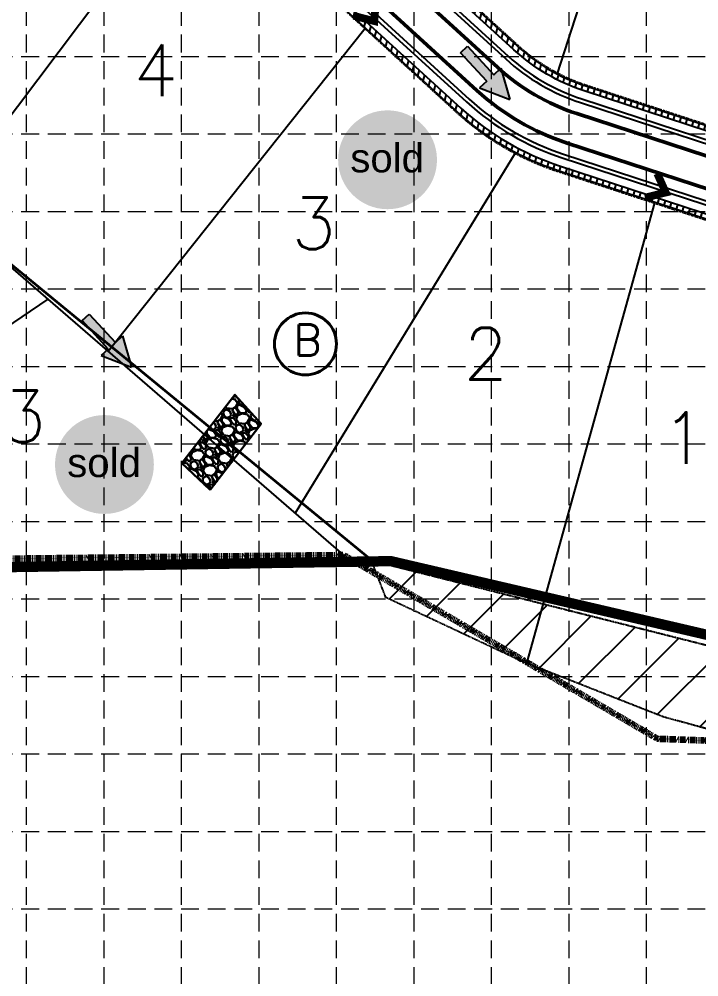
# Model space of a CAD drawing. Header units: inches. Extents: x 8856 to 12702, y 4190 to 6596.
# Drawn here: x 10774 to 11300, y 5040 to 5782 of the extents above; entities that cross this region are included whole.
import ezdxf
from ezdxf.enums import TextEntityAlignment as Align

# ---------------------------------------------------------------- set-up
doc = ezdxf.new("R2010")
doc.units = ezdxf.units.IN
doc.header["$MEASUREMENT"] = 0
for name, pattern in [('CENTER2', [1.125, 0.75, -0.125, 0.125, -0.125]), ('HIDDEN', [0.375, 0.25, -0.125]), ('PHANTOM2', [1.25, 0.625, -0.125, 0.125, -0.125, 0.125, -0.125])]:
    doc.linetypes.add(name, pattern=pattern)
for name, color, linetype in [('BASE', 7, 'Continuous'), ('GRID', 254, 'HIDDEN'), ('LIMITS OF DISTURBANCE', 1, 'HIDDEN'), ('P-CONC-RIRRAP', 2, 'Continuous'), ('P-DITCH-BOT', 7, 'Continuous'), ('P-FLD-PLN-LN', 1, 'HIDDEN'), ('P-LOT-LNS', 150, 'Continuous'), ('P-SW-CONC', 7, 'Continuous'), ('PHASE LINE', 7, 'Continuous'), ('SILT FENCE', 200, 'Continuous')]:
    doc.layers.add(name, color=color, linetype=linetype)
for name, color, linetype, lineweight in [('block number', 7, 'Continuous', 40), ('BOUNDARY', 150, 'PHANTOM2', 90), ('lot number', 7, 'Continuous', 35), ('P-CHANNEL-CL', 7, 'CENTER2', 50), ('P-EP', 7, 'Continuous', 50), ('P-ROCK-RIPRAP', 7, 'Continuous', 30), ('P-ROW', 150, 'PHANTOM2', 30)]:
    doc.layers.add(name, color=color, linetype=linetype, lineweight=lineweight)
doc.styles.add('L100', font='simplex', dxfattribs={"height": 10})
doc.styles.add('L120', font='simplex', dxfattribs={"height": 12})
doc.styles.add('ryland', font='ARIAL.TTF', dxfattribs={"height": 25})
pattern_1 = [(74.99999999999999, (0, 0), (-4.829629131445341, 1.294095225512605), [])]

# ---------------------------------------------------------------- blocks, each defined once
blk = doc.blocks.new('A$C31D03AC2')
at = {"layer": 'P-ROCK-RIPRAP'}
h = blk.add_hatch(dxfattribs=at)
h.set_pattern_fill('GRAVEL', color=1, scale=15, angle=-8.125065180918824, style=0)
h.set_pattern_definition([(219.8877348190812, (-11124.7978900773, -4545.732521714041), (-137.8755410879199, -116.6847643824726), [2.01804, -199.78632]), (176.8446348190811, (-11126.34634015929, -4547.026663261001), (180.3131581730319, -10.59088079589457), [3.46302, -342.838875]), (124.3853348190812, (-11129.80410909061, -4546.836048419991), (125.1739687593332, -184.543975012182), [2.44182, -241.74048]), (259.1486348190812, (-11136.12539005485, -4549.72159983543), (57.2496675425588, 294.8685748414173), [3.15357, -312.20337]), (284.7086348190812, (-11136.71908746397, -4552.818779744057), (-48.80712059231484, 188.7931881460392), [3.092324999999999, -306.1405949999999]), (349.1486348190812, (-11135.93393597993, -4555.80977241324), (-294.8685748414173, 57.24966754255883), [3.15357, -312.20337]), (29.56913481908119, (-11132.8367560713, -4556.40346982236), (-214.2428123123346, -120.9339372038393), [4.170434999999999, -412.8727349999999]), (64.13023481908118, (-11129.20947919936, -4554.345470188173), (150.5864806664013, 311.847251763306), [3.93732, -389.794815]), (113.3045348190811, (-11127.49152117675, -4550.802714166014), (-91.23537036215626, 210.0026376058582), [3.16425, -313.261095]), (167.1113348190812, (-11128.74335567471, -4547.896615339459), (161.2237344263291, -38.16946857927616), [3.612479999999997, -177.0114449999998]), (214.2723348190812, (-11132.26481830006, -4547.090823196088), (-201.5134019647262, -137.9034057969356), [4.67172, -462.500625]), (130.6890348190811, (-11121.44565564793, -4551.968908835652), (-91.2259621995145, 103.9366434383936), [1.594515, -157.85766]), (163.3441348190812, (-11122.48520891522, -4550.759847627744), (188.8025030117496, -57.25916469629428), [3.033554999999997, -300.3226649999996]), (216.8749348190811, (-11125.3914942382, -4549.890361790348), (-2.120015516422902, -14.84943343909714), [2.121315, -19.09188]), (195.0735348190811, (-11126.17655247403, -4547.960029288846), (78.48717275069882, 19.09880363639721), [1.14237, -113.094225]), (283.6763348190811, (-11127.27961293892, -4548.257111113939), (-8.489382354996234, 46.66830525657139), [1.615545, -79.16193]), (22.83873481908119, (-11126.8976372712, -4549.826854592749), (48.78829214989347, 23.33885417869453), [2.623934999999996, -84.84034499999987]), (153.4400348190812, (-11124.47942160718, -4548.808408225851), (27.57885266617621, -19.08943577484274), [1.897365, -45.536805]), (8.26443481908119, (-11135.89228166842, -4547.027502494914), (154.8543502105967, 23.34802501230025), [2.658, -263.142675]), (62.22113481908118, (-11133.26187802193, -4546.645433578982), (-82.71781279378135, -154.8636996301554), [2.229915, -220.76112]), (285.0735348190811, (-11124.0554186351, -4545.838522457059), (-19.09880363639721, 78.48717275069882), [2.284725, -111.95187]), (335.4854348190811, (-11123.46125498491, -4548.044643386837), (-142.134291958866, 65.7483315413628), [2.657999999999997, -263.1426749999997]), (331.3189348190812, (-11137.20669088186, -4556.234148378167), (-70.00715037705884, 40.29887644945103), [2.5632, -125.59686]), (286.6500348190812, (-11134.95798315845, -4557.464316486466), (-50.92685751593508, 173.9438258388991), [2.147669999999997, -212.6196449999998]), (58.67633481908118, (-11126.02693920704, -4560.709151449621), (40.29895109828285, 70.00710768999036), [2.284725, -111.95187]), (9.22893481908118, (-11124.83917139595, -4558.757432303089), (-201.5226527401287, -31.83743627197564), [2.514465, -248.9313599999999]), (61.31893481908119, (-11133.30315934058, -4559.670344168031), (-40.29887644945107, -70.00715037705882), [1.2816, -126.87846]), (93.18483481908109, (-11126.91790493768, -4560.581950557997), (-6.369332646622295, 61.51773638656169), [0.7648499999999996, -75.72043499999994]), (157.8387348190812, (-11126.9603984831, -4559.818278967196), (42.4282838975431, -21.20944573554691), [3.092324999999999, -58.75424999999998]), (177.8839348190812, (-11129.82428350887, -4558.65180455292), (150.6142981541042, -6.350729366830224), [2.86575, -283.708845]), (295.5650348190812, (-11127.08843860864, -4551.163303188705), (-10.60941987738518, 31.81886881062979), [2.163329999999999, -51.91993499999999]), (345.0321348190811, (-11126.15488608437, -4553.114835838811), (248.2002342484944, -65.7392277339045), [3.77691, -373.9134449999999]), (52.82033481908118, (-11122.50612931919, -4554.090322419226), (-74.23782061772063, -95.4659481191298), [1.54434, -152.89011]), (81.87493481908118, (-11121.57285653956, -4552.859874566289), (-12.72941398357042, 16.96944370434346), [0.8999999999999999, -14.1]), (112.1313348190811, (-11130.05767163994, -4558.163921390395), (44.557530218614, -112.4260869772305), [2.08386, -206.3028]), (39.88773481908117, (-11130.84272987577, -4556.233588888892), (137.8755410879199, 116.6847643824726), [4.03608, -197.76828]), (351.8749348190811, (-11127.74582971178, -4553.64530579497), (16.96944370434346, 12.72941398357042), [3.9, -11.1]), (317.1797348190811, (-11123.88497821235, -4554.19650965867), (-133.6540809136393, 125.1462661880923), [2.37171, -234.79911]), (245.9295348190812, (-11122.14535380007, -4555.808560186478), (-23.32948691012196, -57.27770263084665), [2.184029999999999, -107.01762]), (199.5209348190811, (-11123.03613303429, -4557.802679630216), (-303.339250730092, -108.2141295172239), [3.555975, -352.0421099999999]), (167.3010348190812, (-11126.38771472616, -4558.99091368237), (-190.9225794232858, 42.4095460128232), [3.761984999999997, -372.4361099999996])])
h.paths.add_polyline_path([(2.770806531771086e-06, 67.02904413874421), (5.525557455324815, 3.956747055011874), (35.98709904271527, -2.200393282691948e-06), (30.13678701402569, 66.77928773041185)])
at = {"layer": 'P-ROCK-RIPRAP', "color": 1, "flags": 128}
blk.add_lwpolyline([(2.770806531771086e-06, 67.02904413874421), (5.922526947580991, 2.715415835408749), (35.98709904271527, -2.200393282691948e-06), (30.13678701402569, 66.77928773041185)], close=True, dxfattribs=at)
blk = doc.blocks.new('TF')
for p, q in [((0.1612460134014668, 0.02011902808567356), (0.1612460134014668, 0.06011902808575087)), ((0.1612460134014668, 0.06011902808575087), (0.2812460134014714, 0.0001190280856917525)), ((0.001246013401441814, -0.01988097191429006), (0.001246013401441814, 0.02011902808567356)), ((0.001246013401441814, 0.02011902808567356), (0.1612460134014668, 0.02011902808567356)), ((0.1612460134014668, -0.05988097191425368), (0.2812460134014714, 0.0001190280856917525)), ((0.1612460134014668, -0.01988097191429006), (0.001246013401441814, -0.01988097191429006)), ((0.1612460134014668, -0.01988097191429006), (0.1612460134014668, -0.05988097191425368))]:
    blk.add_line(p, q)
for points in [[(0.1612460134014668, -0.05988097191425368), (0.1612460134014668, 0.06011902808575087), (0.2812460134014714, 0.0001190280856917525), (0.1612460134014668, 0.06011902808575087)], [(0.001246013401441814, 0.02011902808567356), (0.001246013401441814, -0.01988097191429006), (0.1612460134014668, 0.02011902808567356), (0.1612460134014668, -0.01988097191429006)]]:
    blk.add_solid(points)
blk = doc.blocks.new('arrow')
at = {"xscale": 192.0000000000001, "yscale": 192, "zscale": 192, "rotation": 89.54514789520785}
blk.add_blockref('TF', (-0.4058247577286238, -53.99771442406018), dxfattribs=at)
blk = doc.blocks.new('Sold')
h = blk.add_hatch(color=7)
h.paths.add_polyline_path([(38.78496247210744, 18.77409050585028, 1), (0.5207856342430404, 18.77409050585028, 1)])
h.paths.add_polyline_path([(2.416219880599712, 10.89449421479345), (36.58703529336928, 10.89449421479345), (36.58703529336928, 27.85845966292506), (2.416219880599712, 27.85845966292506)], flags=24)
at = {"layer": 'BASE', "color": 7, "style": 'ryland'}
blk.add_text('sold', height=11.12714691139804, dxfattribs=at).set_placement((19.50162758698563, 13.90398517682713), align=Align.CENTER)

msp = doc.modelspace()

# ---------------------------------------------------------------- hatches: boundary and pattern name
at = {"layer": 'P-CONC-RIRRAP'}
h = msp.add_hatch(dxfattribs=at)
h.set_pattern_fill('ANSI31', color=5, scale=240, style=0)
h.set_pattern_definition([(45, (0, 0), (-21.21320343559642, 21.21320343559643), [])])
edge = h.paths.add_edge_path()
edge.add_line((11057.82173551795, 5334.012931408792), (11046.68292323122, 5362.622461251925))
edge.add_line((11046.68292323122, 5362.622461251925), (11352.83713837599, 5285.244290198205))
edge.add_line((11352.83713837599, 5285.244290198205), (11364.72397070407, 5281.04799212986))
edge.add_line((11364.72397070407, 5281.04799212986), (11393.39223681386, 5271.956019339086))
edge.add_line((11393.39223681386, 5271.956019339086), (11408.07597034539, 5269.857870304914))
edge.add_line((11408.07597034539, 5269.857870304914), (11440.93958383351, 5264.262809392441))
edge.add_line((11440.93958383351, 5264.262809392441), (11451.94166882693, 5253.93558681964))
edge.add_line((11451.94166882693, 5253.93558681964), (11492.2121660132, 5231.821329630424))
edge.add_line((11492.2121660132, 5231.821329630424), (11551.43349425843, 5193.121381933283))
edge.add_line((11551.43349425843, 5193.121381933283), (11581.43896570138, 5184.43363837809))
edge.add_line((11581.43896570138, 5184.43363837809), (11677.77231486288, 5153.631637633679))
edge.add_line((11677.77231486288, 5153.631637633679), (11745.6794395701, 5102.294968137003))
edge.add_line((11745.6794395701, 5102.294968137003), (11822.21550219471, 5059.034406732104))
edge.add_line((11822.21550219471, 5059.034406732104), (11862.01826994459, 5031.913231566085))
edge.add_line((11862.01826994459, 5031.913231566085), (12005.14241907148, 4962.463021158195))
edge.add_line((12005.14241907148, 4962.463021158195), (12061.60097701465, 4926.526784644257))
edge.add_line((12061.60097701465, 4926.526784644257), (12062.24254942392, 4898.932885003355))
edge.add_line((12062.24254942392, 4898.932885003355), (12064.16727550541, 4854.012589360932))
edge.add_line((12064.16727550541, 4854.012589360932), (12061.94219749176, 4810.013676997589))
edge.add_line((12061.94219749176, 4810.013676997589), (12064.26489608093, 4755.998900607586))
edge.add_line((12064.26489608093, 4755.998900607586), (12069.38820556167, 4694.762639013228))
edge.add_line((12069.38820556167, 4694.762639013228), (12077.34870921661, 4649.365511469028))
edge.add_line((12077.34870921661, 4649.365511469028), (12085.22199236357, 4614.81333203135))
edge.add_line((12085.22199236357, 4614.81333203135), (12096.86071763067, 4580.603264509238))
edge.add_line((12096.86071763067, 4580.603264509238), (12095.49147669895, 4563.840315023555))
edge.add_line((12095.49147669895, 4563.840315023555), (12106.78788188048, 4546.393178560331))
edge.add_line((12106.78788188048, 4546.393178560331), (12082.81546153145, 4547.905785824567))
edge.add_line((12074.4487779303, 4545.436392431575), (12055.77736749364, 4545.544346804616))
edge.add_line((12055.77736749364, 4545.544346804616), (12068.13084008322, 4562.115827324569))
edge.add_line((12068.13084008322, 4562.115827324569), (12060.22351013701, 4585.160982524893))
edge.add_line((12060.22351013701, 4585.160982524893), (12043.38077933214, 4603.567050494763))
edge.add_line((12043.38077933214, 4603.567050494763), (12015.17518022429, 4665.495543034835))
edge.add_line((12015.17518022429, 4665.495543034835), (12011.16413426072, 4721.089352986354))
edge.add_line((12011.16413426072, 4721.089352986354), (12013.25931791206, 4731.164044206446))
edge.add_line((12013.25931791206, 4731.164044206446), (12016.91072365925, 4739.919754291141))
edge.add_line((12016.91072365925, 4739.919754291141), (12024.74908979386, 4745.118570368828))
edge.add_line((12024.74908979386, 4745.118570368828), (12026.16232233199, 4759.67973679642))
edge.add_line((12026.16232233199, 4759.67973679642), (12026.13713608314, 4769.435171959654))
edge.add_line((12026.13713608314, 4769.435171959654), (12025.34322001701, 4779.650211069368))
edge.add_line((12025.34322001701, 4779.650211069368), (12023.05149298409, 4796.652003039292))
edge.add_line((12023.05149298409, 4796.652003039292), (12020.86933762225, 4805.973517242572))
edge.add_line((12020.86933762225, 4805.973517242572), (12012.994221104, 4830.787676104525))
edge.add_line((12012.994221104, 4830.787676104525), (12011.40979778509, 4834.077160052754))
edge.add_line((12011.40979778509, 4834.077160052754), (12008.87175798284, 4836.05208826524))
edge.add_line((12008.87175798284, 4836.05208826524), (11987.71436976399, 4841.058315144453))
edge.add_line((11987.71436976399, 4841.058315144453), (11980.81465257309, 4841.138550210848))
edge.add_line((11980.81465257309, 4841.138550210848), (11947.32836092623, 4835.985143383386))
edge.add_line((11947.32836092623, 4835.985143383386), (11910.61630100341, 4824.086245744394))
edge.add_line((11910.61630100341, 4824.086245744394), (11834.46232564646, 4839.112223991941))
edge.add_line((11834.46232564646, 4839.112223991941), (11704.81592019529, 4922.106578820197))
edge.add_line((11704.81592019529, 4922.106578820197), (11672.29792609247, 4938.194815005401))
edge.add_line((11672.29792609247, 4938.194815005401), (11659.12976278254, 4945.492784954647))
edge.add_line((11659.12976278254, 4945.492784954647), (11674.67053106143, 4977.071719575912))
edge.add_line((11674.67053106143, 4977.071719575912), (11705.14651822797, 4988.417799231793))
edge.add_line((11705.14651822797, 4988.417799231793), (11715.8297096272, 4995.946173545828))
edge.add_line((11715.8297096272, 4995.946173545828), (11727.76827454267, 5001.169973726644))
edge.add_line((11727.76827454267, 5001.169973726644), (11737.70592712974, 5006.420589040447))
edge.add_line((11737.70592712974, 5006.420589040447), (11743.43338738229, 5011.729626182632))
edge.add_line((11743.43338738229, 5011.729626182632), (11743.4348650362, 5016.374571265676))
edge.add_line((11743.4348650362, 5016.374571265676), (11716.29889965343, 5020.399449531365))
edge.add_line((11716.29889965343, 5020.399449531365), (11706.32657283287, 5011.763144724753))
edge.add_line((11706.32657283287, 5011.763144724753), (11674.29653346333, 5002.363396023906))
edge.add_line((11674.29653346333, 5002.363396023906), (11621.14051363187, 4994.194253478499))
edge.add_line((11621.14051363187, 4994.194253478499), (11604.19414088607, 4999.291247338669))
edge.add_line((11604.19414088607, 4999.291247338669), (11524.13778936393, 5024.157415217027))
edge.add_line((11524.13778936393, 5024.157415217027), (11453.95686640937, 5130.889000908524))
edge.add_line((11453.95686640937, 5130.889000908524), (11415.39812441286, 5202.346791376416))
edge.add_line((11415.39812441286, 5202.346791376416), (11272.53776068277, 5241.495401102795))
edge.add_line((11272.53776068277, 5241.495401102795), (11162.94625181232, 5284.558874185801))
edge.add_line((11162.94625181232, 5284.558874185801), (11057.36962727578, 5334.135278466681))
at = {"layer": 'P-SW-CONC'}
h = msp.add_hatch(dxfattribs=at)
h.set_pattern_fill('ANSI31', color=256, scale=40, angle=30, style=0)
h.set_pattern_definition(pattern_1)
edge = h.paths.add_edge_path()
edge.add_arc((10482.67589219922, 5689.596688543947), 469.5000000000031, 40.298187974654184, 60.025026042617014, ccw=False)
edge.add_line((10840.75827655199, 5993.253165531085), (10931.08508404142, 5886.736621185612))
edge.add_arc((11282.30326933312, 6184.572207240065), 460.4999999999902, 220.2981879746517, 227.5662998379139)
edge.add_line((10971.58705827014, 5844.69622076462), (11115.85348311495, 5712.807182718042))
edge.add_arc((11257.88554050638, 5868.168518555351), 210.4999999999908, 227.5662998379148, 251.8571627131473)
edge.add_line((11192.33857754652, 5668.133907433337), (11371.97008923628, 5609.272593498171))
edge.add_line((11371.97008923628, 5609.272593498171), (11371.98422656101, 5605.058689444406))
edge.add_line((11371.98422656101, 5605.058689444406), (11191.09302955679, 5664.332774680423))
edge.add_arc((11257.88554050639, 5868.168518555358), 214.4999999999993, 227.5662998379153, 251.8571627131475, ccw=False)
edge.add_line((11113.1545366562, 5709.854948307831), (10968.88811181139, 5841.74398635441))
edge.add_arc((11282.30326933312, 6184.572207240077), 464.499999999998, 220.2981879746527, 227.5662998379149, ccw=False)
edge.add_line((10928.03432890317, 5884.149558548874), (10837.70752141373, 5990.666102894347))
edge.add_arc((10482.67589219922, 5689.596688543945), 465.5000000000017, 40.29818797465474, 60.86463631548358)
edge.add_line((10709.31601435335, 6096.197850654883), (10717.24827275026, 6096.29811254271))
h = msp.add_hatch(dxfattribs=at)
h.set_pattern_fill('ANSI31', color=256, scale=40, angle=30, style=0)
h.set_pattern_definition(pattern_1)
edge = h.paths.add_edge_path()
edge.add_arc((10482.67589219923, 5689.596688543967), 534.4999999999792, 40.2981879746531, 43.90876432055933, ccw=False)
edge.add_line((10890.33304754864, 6035.292933378076), (10980.65985503808, 5928.776389032605))
edge.add_arc((11282.30326933311, 6184.572207240102), 395.5000000000071, 220.2981879746564, 227.5662998379185)
edge.add_line((11015.44493822474, 5892.670029930539), (11159.71136306955, 5760.780991883959))
edge.add_arc((11257.88554050638, 5868.168518555361), 145.4999999999976, 227.5662998379175, 251.857162713149)
edge.add_line((11212.57873237973, 5729.902314668167), (11371.74035770948, 5677.74853437184))
edge.add_line((11371.74035770948, 5677.74853437184), (11371.7544950342, 5673.534630318074))
edge.add_line((11371.7544950342, 5673.534630318074), (11211.33318439, 5726.101181915254))
edge.add_arc((11257.88554050638, 5868.16851855536), 149.5000000000003, 227.5662998379158, 251.85716271314692, ccw=False)
edge.add_line((11157.0124166108, 5757.828757473749), (11012.74599176599, 5889.717795520329))
edge.add_arc((11282.30326933311, 6184.572207240095), 399.5000000000041, 220.2981879746553, 227.5662998379175, ccw=False)
edge.add_line((10977.60909989982, 5926.189326395867), (10887.28229241039, 6032.705870741338))
edge.add_arc((10482.67589219923, 5689.596688543961), 530.4999999999854, 40.29818797465335, 43.91519135542897)
edge.add_arc((10879.49109946881, 6043.943540201439), 19.99999999966395, 131.8244567686085, 137.1401189929272, ccw=False)
edge.add_line((10866.15408713311, 6058.847368633897), (10867.75376403371, 6060.27887401207))

# ---------------------------------------------------------------- linework, layer by layer
at = {"layer": 'block number'}
msp.add_circle((10995.6004290232, 5530.211174281329), 24, dxfattribs=at)
at = {"layer": 'BOUNDARY', "color": 7}
for p, q in [((10717.80586634918, 5363.594498505829), (11025.08843470686, 5366.867598490564)), ((11025.08843470686, 5366.867598490564), (11268.03402325664, 5224.691436268473)), ((11268.03402325664, 5224.691436268473), (11373.27327769552, 5220.831977090237))]:
    msp.add_line(p, q, dxfattribs=at)
at = {"layer": 'GRID', "color": 252, "linetype": 'HIDDEN', "lineweight": 0, "ltscale": 55}
for p, q in [((10779.44828736402, 6532.807685084591), (10779.44828736402, 4432.542686505172)), ((10839.44828736402, 6532.807685084591), (10839.44828736402, 4432.542686505172)), ((10899.44828736402, 6532.807685084591), (10899.44828736402, 4432.542686505172)), ((10959.44828736401, 6532.807685084591), (10959.44828736401, 4432.542686505172)), ((11019.44828736401, 6532.807685084591), (11019.44828736401, 4432.542686505172)), ((11079.448287364, 6532.807685084591), (11079.448287364, 4432.542686505172)), ((11139.448287364, 6532.807685084591), (11139.448287364, 4432.542686505172)), ((11199.448287364, 6532.807685084591), (11199.448287364, 4432.542686505172)), ((11259.448287364, 6532.807685084591), (11259.448287364, 4432.542686505172)), ((8919.448287364128, 5752.807685084636), (12639.44828736392, 5752.807685084636)), ((8919.448287364128, 5692.807685084639), (12639.44828736392, 5692.807685084639)), ((8919.448287364128, 5632.807685084642), (12639.44828736392, 5632.807685084642)), ((8919.448287364128, 5572.807685084646), (12639.44828736392, 5572.807685084646)), ((8919.448287364128, 5512.807685084649), (12639.44828736392, 5512.807685084649)), ((8919.448287364128, 5452.807685084652), (12639.44828736392, 5452.807685084652)), ((8919.448287364128, 5392.807685084656), (12639.44828736392, 5392.807685084656)), ((8919.448287364128, 5332.807685084659), (12639.44828736392, 5332.807685084659)), ((8919.448287364128, 5272.807685084663), (12639.44828736392, 5272.807685084663)), ((8919.448287364128, 5212.807685084666), (12639.44828736392, 5212.807685084666)), ((8919.448287364128, 5152.807685084669), (12639.44828736392, 5152.807685084669)), ((8919.448287364128, 5092.807685084673), (12639.44828736392, 5092.807685084673))]:
    msp.add_line(p, q, dxfattribs=at)
at = {"layer": 'LIMITS OF DISTURBANCE', "ltscale": 200, "const_width": 8}
msp.add_lwpolyline([(10718.44004284994, 5356.691239290696), (11061.65703384146, 5362.070334629308), (11443.29541485606, 5273.110217357109), (11530.30430535038, 5207.669547994883), (11658.00222982396, 5158.898514817658), (11770.2462507892, 5089.806225494423), (11896.17531129773, 5009.46765649151), (12028.23704835648, 4954.33337116761), (12066.63140273845, 4917.242144926206), (12076.70403134881, 4680.030797599908), (12089.48329809373, 4596.592804465665), (12116.23995188305, 4536.428298353267), (12141.02477734619, 4536.695855447635), (12519.96814634012, 4535.639447168012), (12514.31954964381, 6165.029407451224), (11374.68940151076, 6147.687506426424), (11374.53132577242, 6474.115766869763), (9473.92201158858, 6469.923670522054)], dxfattribs=at)
at = {"layer": 'P-CHANNEL-CL', "color": 5, "const_width": 2}
msp.add_lwpolyline([(10386.72474698295, 6155.753988654673), (10399.9272712309, 6034.081328293752), (10392.86315543942, 5899.586085042831), (11045.19670646602, 5364.107730956201)], dxfattribs=at)
at = {"layer": 'P-DITCH-BOT', "color": 5}
for p, q in [((10977.99705610966, 5851.70777748887), (11122.26348095447, 5719.818739442291)), ((10975.9728462656, 5849.493601681213), (11120.23927111041, 5717.604563634633)), ((11194.36259302985, 5674.31074815682), (11360.900250375, 5619.740003643185))]:
    msp.add_line(p, q, dxfattribs=at)
for points in [[(10871.52181693421, 6036.346394952512, -0.007479101192439482), (10880.03674895703, 6026.561596979083), (10970.36355644647, 5920.045052633614, 0.03172375641087121), (11006.33599392648, 5882.706238796078), (11150.60241877129, 5750.8172007495, 0.1063875557872987), (11208.37500791438, 5717.073491627086), (11370.84330719458, 5663.836186666024)], [(10878.94592328626, 6032.455903221846, -0.002980069035117211), (10882.32692403924, 6028.499407269897), (10972.65162280016, 5921.985349611168, 0.03172375641087062), (11008.36020377053, 5884.920414603735), (11152.62662861535, 5753.031376557157, 0.1065993141279932), (11209.43436099857, 5719.883318483931), (11371.77746818688, 5666.687036230708)]]:
    msp.add_lwpolyline(points, format="xyb", dxfattribs=at)
msp.add_lwpolyline([(11195.29675402215, 5677.161597721505), (11361.8344113673, 5622.590853207869)], dxfattribs=at)
for radius in [203.9999999999972, 200.9999999999972]:
    msp.add_arc((11257.88554050638, 5868.16851855536), radius, 227.5662998379139, 251.8571627131965, dxfattribs=at)
at = {"layer": 'P-EP'}
for p, q in [((11000.2633643943, 5876.063711373105), (11144.52978923911, 5744.174673326526)), ((10984.06968564183, 5858.350304911844), (11128.33611048664, 5726.461266865264)), ((11205.57252493747, 5708.520942933033), (11371.81988016105, 5654.045324069418)), ((11198.09923699905, 5685.714146415558), (11364.34659222264, 5631.238527551942))]:
    msp.add_line(p, q, dxfattribs=at)
for points in [[(11144.52978923911, 5744.174673326526, 0.1063875557872952), (11205.57252493747, 5708.520942933033)], [(11128.33611048664, 5726.461266865269, 0.1063875557873049), (11198.09923699905, 5685.714146415557)]]:
    msp.add_lwpolyline(points, format="xyb", dxfattribs=at)
at = {"layer": 'P-FLD-PLN-LN', "color": 5, "flags": 128}
for points in [[(11057.82173551795, 5334.012931408792), (11046.68292323122, 5362.622461251925), (11352.83713837599, 5285.244290198205), (11364.72397070407, 5281.04799212986), (11393.39223681386, 5271.956019339086), (11408.07597034539, 5269.857870304914), (11440.93958383351, 5264.262809392441), (11451.94166882693, 5253.93558681964), (11492.2121660132, 5231.821329630424), (11551.43349425843, 5193.121381933283), (11581.43896570138, 5184.43363837809), (11677.77231486288, 5153.631637633679), (11745.6794395701, 5102.294968137003), (11822.21550219471, 5059.034406732104), (11862.01826994459, 5031.913231566085), (12005.14241907148, 4962.463021158195), (12061.60097701465, 4926.526784644257), (12062.24254942392, 4898.932885003355), (12064.16727550541, 4854.012589360932), (12061.94219749176, 4810.013676997589), (12064.26489608093, 4755.998900607586), (12069.38820556167, 4694.762639013228), (12077.34870921661, 4649.365511469028), (12085.22199236357, 4614.81333203135), (12096.86071763067, 4580.603264509238), (12095.49147669895, 4563.840315023555), (12106.78788188048, 4546.393178560331), (12082.81546153145, 4547.905785824567)], [(12074.4487779303, 4545.436392431575), (12055.77736749364, 4545.544346804616), (12068.13084008322, 4562.115827324569), (12060.22351013701, 4585.160982524893), (12043.38077933214, 4603.567050494763), (12015.17518022429, 4665.495543034835), (12011.16413426072, 4721.089352986354), (12013.25931791206, 4731.164044206446), (12016.91072365925, 4739.919754291141), (12024.74908979386, 4745.118570368828), (12026.16232233199, 4759.67973679642), (12026.13713608314, 4769.435171959654), (12025.34322001701, 4779.650211069368), (12023.05149298409, 4796.652003039292), (12020.86933762225, 4805.973517242572), (12012.994221104, 4830.787676104525), (12011.40979778509, 4834.077160052754), (12008.87175798284, 4836.05208826524), (11987.71436976399, 4841.058315144453), (11980.81465257309, 4841.138550210848), (11947.32836092623, 4835.985143383386), (11910.61630100341, 4824.086245744394), (11834.46232564646, 4839.112223991941), (11704.81592019529, 4922.106578820197), (11672.29792609247, 4938.194815005401), (11659.12976278254, 4945.492784954647), (11674.67053106143, 4977.071719575912), (11705.14651822797, 4988.417799231793), (11715.8297096272, 4995.946173545828), (11727.76827454267, 5001.169973726644), (11737.70592712974, 5006.420589040447), (11743.43338738229, 5011.729626182632), (11743.4348650362, 5016.374571265676), (11716.29889965343, 5020.399449531365), (11706.32657283287, 5011.763144724753), (11674.29653346333, 5002.363396023906), (11621.14051363187, 4994.194253478499), (11604.19414088607, 4999.291247338669), (11524.13778936393, 5024.157415217027), (11453.95686640937, 5130.889000908524), (11415.39812441286, 5202.346791376416), (11272.53776068277, 5241.495401102795), (11162.94625181232, 5284.558874185801), (11057.36962727578, 5334.135278466681)]]:
    msp.add_lwpolyline(points, dxfattribs=at)
at = {"layer": 'P-LOT-LNS', "color": 7}
for p, q in [((11190.76981740964, 5739.636500313984), (11286.94550029932, 6037.888561856321)), ((10913.4996744365, 5900.516256129243), (10713.74548427489, 5635.787004385977)), ((11041.84854216776, 5774.365767859685), (10843.02596588378, 5524.436404799265)), ((11157.8261635475, 5677.871064335392), (10987.59008086019, 5399.321134314599)), ((11265.75854947725, 5639.34035941507), (11167.03114910392, 5283.800149071842)), ((11025.08843470686, 5366.867598490564), (10721.42536473142, 5629.677543699871)), ((10614.15148935294, 5441.507847717213), (10796.3860493005, 5564.801648827154))]:
    msp.add_line(p, q, dxfattribs=at)
at = {"layer": 'P-ROW', "color": 7}
for p, q in [((11212.73442587845, 5730.377456262281), (11371.73859054388, 5678.275272378558)), ((11190.93733605807, 5663.857633086311), (11371.9859937266, 5604.531951437687))]:
    msp.add_line(p, q, dxfattribs=at)
at = {"layer": 'P-ROW', "color": 7, "flags": 128}
for points in [[(11212.73442587845, 5730.37745626228, -0.1063875557872927), (11160.04873137689, 5761.150021185235), (11015.78230653208, 5893.039059231815, -0.03172375641087105), (10981.04119943036, 5929.099771862198), (10883.79824913897, 6043.77207474647), (10910.40929167589, 6067.585540138254, 0.1038329538673115), (11040.6137461028, 6244.710084440574, 3.102133804124692), (10975.56874591893, 6270.802756771924, -0.102101815341259), (10863.72974850012, 6119.748939652677), (10833.96169907741, 6093.110358555187, 0.2191747526663171), (10404.45240519069, 6218.847183187291, -0.07341704169278139), (9830.48816836429, 6218.751310109797, 0.0393665948522415), (9589.704318143715, 6235.080114696853), (9473.133369983008, 6233.799994178284), (9457.458944988253, 6246.398503123095)], [(10444.82488312757, 5432.925653976074, 2.152999765354361), (10404.74112182925, 5515.391729310316, -0.192354329579113), (10129.04701552518, 5722.821397770254), (10062.26590325039, 5832.802567621645, 0.1864219174541559), (10143.81896315111, 6021.300280241726), (10148.05765504741, 6127.964635080271, 0.03289870169319109), (10414.68725395816, 6149.599454916199, -0.2591264044469559), (10837.32617702145, 5990.342720064755), (10927.65298451089, 5883.826175719281, 0.03172375641087105), (10968.55074350405, 5841.374957053134), (11112.81716834886, 5709.485919006555, 0.1063875557872952), (11190.93733605807, 5663.857633086311, 0.1063875557872952)]]:
    msp.add_lwpolyline(points, format="xyb", dxfattribs=at)
at = {"layer": 'P-SW-CONC'}
for points in [[(10717.24827275026, 6096.29811254271, -0.0862877713343348), (10840.75827655199, 5993.253165531085), (10931.08508404142, 5886.736621185612, 0.0317237564108715), (10971.58705827014, 5844.69622076462), (11115.85348311495, 5712.807182718042, 0.1063875557872992), (11192.33857754652, 5668.133907433337), (11371.97008923628, 5609.272593498171), (11371.98422656101, 5605.058689444406), (11191.09302955679, 5664.332774680423, -0.1063875557872983), (11113.1545366562, 5709.854948307831), (10968.88811181139, 5841.74398635441, -0.03172375641087116), (10928.03432890317, 5884.149558548874), (10837.70752141373, 5990.666102894347, 0.08997972266696555), (10709.31601435335, 6096.197850654883)], [(10867.75376403371, 6060.27887401207, -0.01575541476032351), (10890.33304754864, 6035.292933378076), (10980.65985503808, 5928.776389032605, 0.03172375641087105), (11015.44493822474, 5892.670029930539), (11159.71136306955, 5760.780991883959, 0.1063875557872948), (11212.57873237973, 5729.902314668167), (11371.74035770948, 5677.74853437184), (11371.7544950342, 5673.534630318074), (11211.33318439, 5726.101181915254, -0.1063875557872932), (11157.0124166108, 5757.828757473749), (11012.74599176599, 5889.717795520329, -0.03172375641087116), (10977.60909989982, 5926.189326395867), (10887.28229241039, 6032.705870741338, 0.01578346496388536), (10864.83071215465, 6057.54769558814, -0.02319811196460589), (10866.15408713311, 6058.847368633897)]]:
    msp.add_lwpolyline(points, format="xyb", close=True, dxfattribs=at)
at = {"layer": 'SILT FENCE', "const_width": 5.999999999999999}
for points in [[(11050.05551245594, 5796.21967271542), (11048.97032584331, 5780.131203582896), (11032.93684523989, 5784.200385816293)], [(11267.89074576784, 5662.140339695357), (11274.50029627749, 5647.432168120587), (11258.43712963353, 5643.481798305351)]]:
    msp.add_lwpolyline(points, dxfattribs=at)

# ---------------------------------------------------------------- block references
at = {"color": 7, "xscale": 0.9755380923337309, "zscale": 0.9755380923335906, "rotation": 223.0110978041421}
for p, yscale in [((11153.83863872838, 5719.488730537209), 0.9755380923325515), ((10860.99781501329, 5512.202677745801), 0.9755380923325561)]:
    msp.add_blockref('arrow', p, dxfattribs=dict(at, yscale=yscale))
at = {"layer": 'P-CHANNEL-CL', "rotation": 137.2726317028381}
msp.add_blockref('A$C31D03AC2', (10967.40521858284, 5466.400688681262), dxfattribs=at)
at = {"layer": 'PHASE LINE', "xscale": 2, "yscale": 2, "zscale": 2}
for p in [(11019.85495690737, 5635.231769780697), (10800.72129716562, 5399.338583792779)]:
    msp.add_blockref('Sold', p, dxfattribs=at)

# ---------------------------------------------------------------- texts
at = {"layer": 'block number', "insert": (10986.36167195459, 5545.184149444718), "char_height": 24, "width": 100.9190967945779, "attachment_point": 1, "style": 'L120'}
msp.add_mtext('B', dxfattribs=at)
at = {"layer": 'lot number', "style": 'L100'}
for s, p in [('4', (10879.63218484116, 5722.054364094121)), ('3', (11001.85352718448, 5603.655807597315)), ('2', (11135.12381456445, 5502.674736625223)), ('13', (10760.4395151921, 5454.145984064705)), ('1', (11288.67680072452, 5437.268385230525))]:
    msp.add_text(s, height=40, dxfattribs=at).set_placement(p, align=Align.CENTER)

doc.saveas('drawing.dxf')
